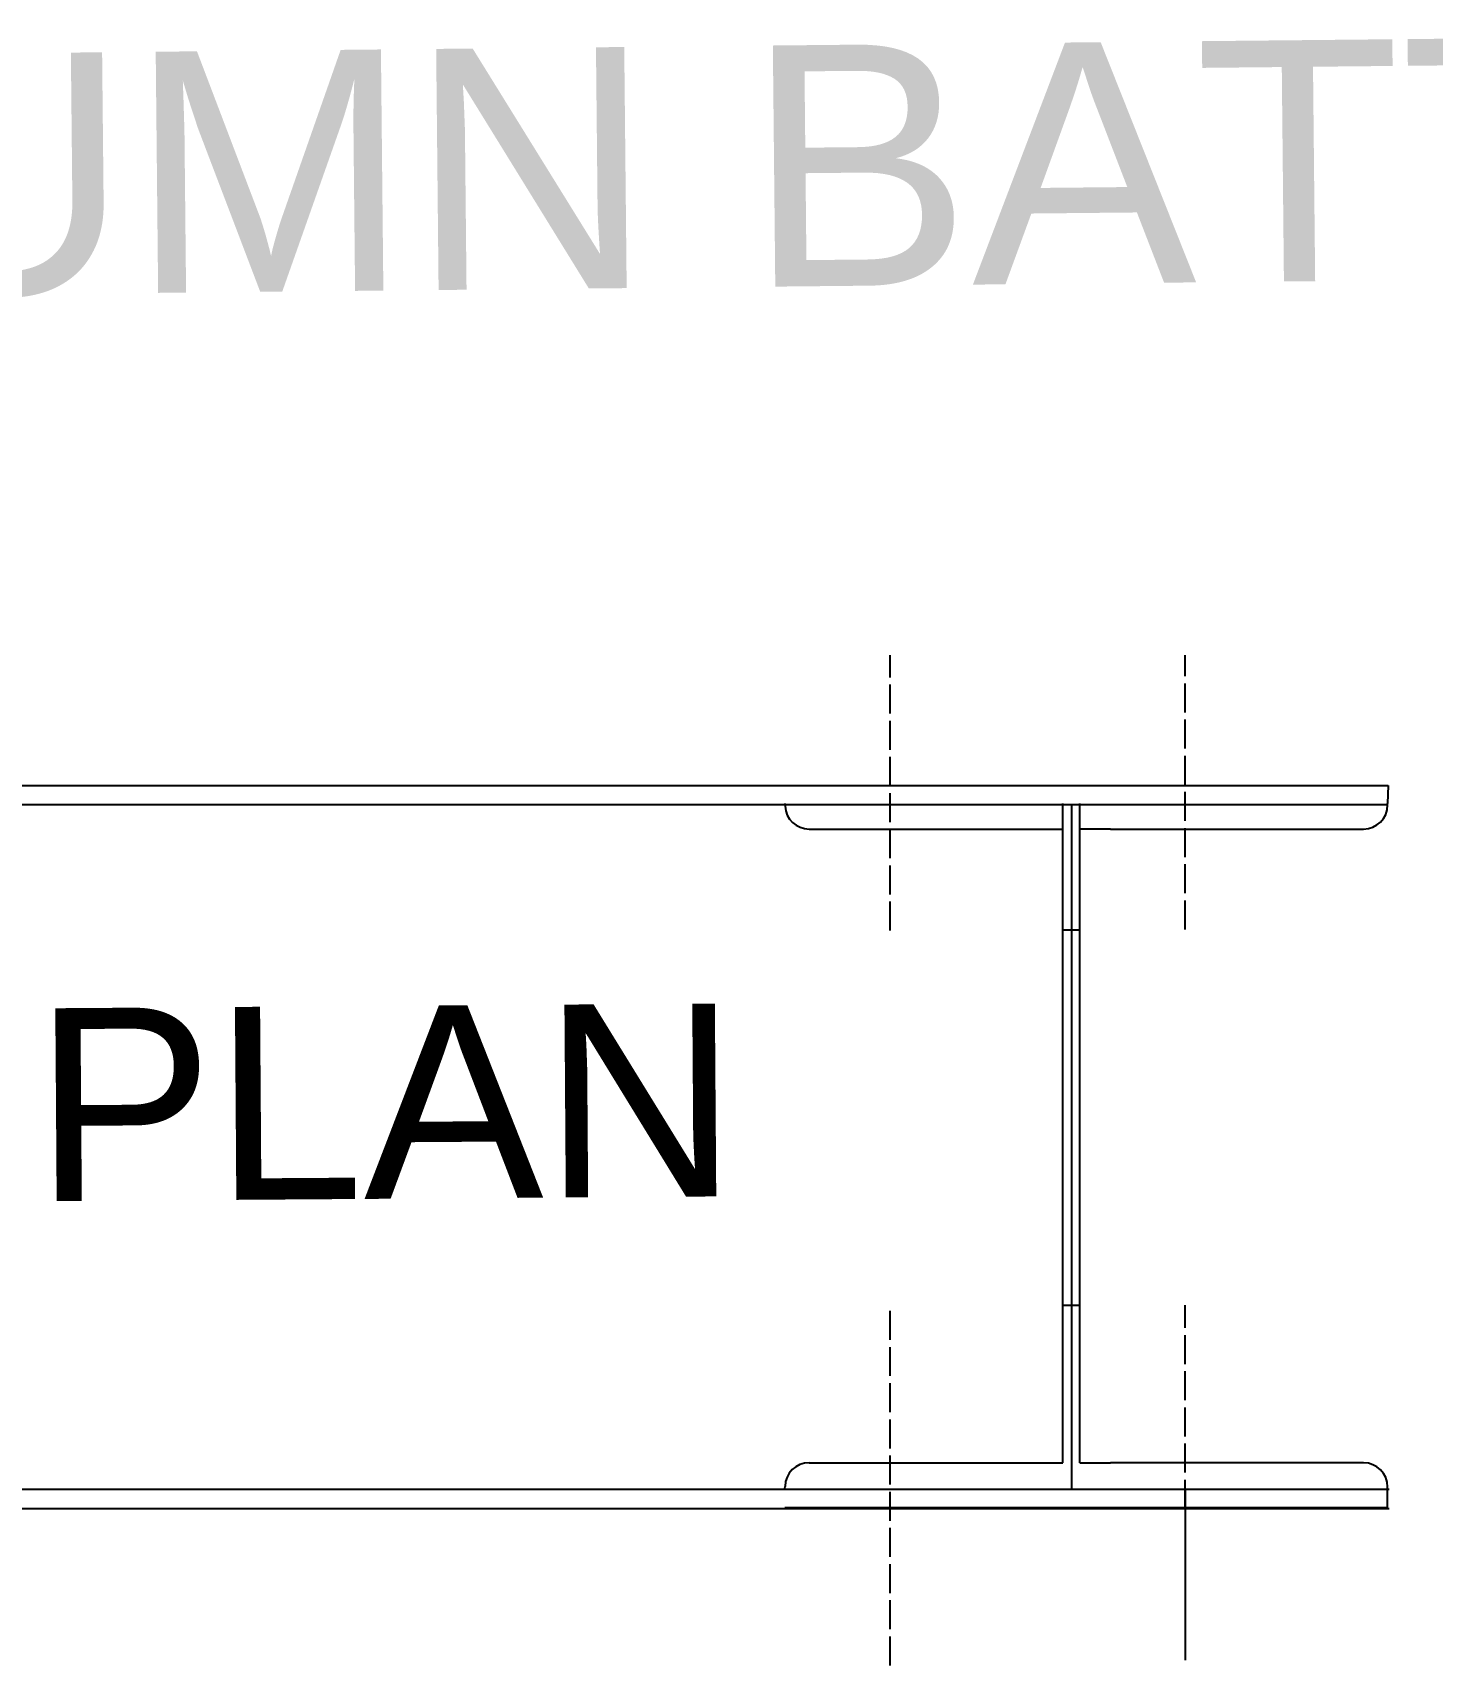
# Model space of a CAD drawing. Header units: millimetres. Extents: x 2847 to 4988, y 1651 to 4619.
# Drawn here: x 3532 to 4113, y 3941 to 4619 of the extents above; entities that cross this region are included whole.
import ezdxf

# ---------------------------------------------------------------- set-up
doc = ezdxf.new("R2010")
doc.units = ezdxf.units.MM
doc.linetypes.add('ACAD_ISO02W100', pattern=[15, 12, -3])
doc.styles.get("Standard").update_dxf_attribs({"font": 'arial.ttf'})

msp = doc.modelspace()

# ---------------------------------------------------------------- linework, layer by layer
at = {"linetype": 'ACAD_ISO02W100'}
for p, q in [((3888.1, 4246.218), (3888.1, 4360.449)), ((4010.483, 4246.721), (4010.483, 4360.449)), ((3888.1, 3941.488), (3888.1, 4090.925)), ((4010.483, 4006.446), (4010.483, 4090.925))]:
    msp.add_line(p, q, dxfattribs=at)
for p, q in [((3200.224, 4306.446), (4094.665, 4306.446)), ((4094.665, 4306.446), (4094.413, 4298.89)), ((3200.224, 4298.446), (4094.665, 4298.446)), ((3844.413, 4298.89), (3844.462, 4297.836)), ((3959.669, 4025.486), (3959.669, 4298.89)), ((3963.256, 4298.446), (3963.256, 4014.446)), ((3966.669, 4025.486), (3966.669, 4298.89)), ((4094.413, 4298.301), (4094.413, 4298.89)), ((3854.451, 4288.301), (3959.669, 4288.301)), ((3979.413, 4288.301), (3966.669, 4288.301)), ((3979.413, 4288.301), (4084.413, 4288.301)), ((3854.43, 4025.486), (3959.669, 4025.486)), ((3966.669, 4025.486), (3979.413, 4025.49)), ((4084.413, 4025.49), (3979.413, 4025.49)), ((3844.413, 4014.89), (3844.433, 4015.728)), ((4094.413, 4014.89), (4094.413, 4015.49)), ((4095.067, 4014.446), (3200.224, 4014.446)), ((4094.413, 4006.89), (4094.413, 4014.89)), ((4095.067, 4006.446), (3200.224, 4006.446)), ((3844.413, 4006.89), (4094.413, 4006.89))]:
    msp.add_line(p, q)
at = {"linetype": 'Continuous'}
for p, q in [((3959.669, 4246.512), (3966.669, 4246.541)), ((3959.669, 4090.925), (3966.669, 4090.925)), ((4010.483, 4014.446), (4010.483, 3943.603))]:
    msp.add_line(p, q, dxfattribs=at)
for centre, start, end in [((3854.451, 4298.301), 182.665503, 270), ((4084.413, 4298.301), 270, 0), ((3854.43, 4015.486), 90, 178.616946), ((4084.413, 4015.49), 0, 90)]:
    msp.add_arc(centre, 10, start, end)

# ---------------------------------------------------------------- texts
for s, height, rotation, p in [('COLUMN BATTEN', 100, 0.578327, (3184.85, 4506.664)), ('PLAN', 80, 0.409204, (3533.113, 4133.943))]:
    msp.add_text(s, height=height, rotation=rotation, dxfattribs=at).set_placement(p)

doc.saveas('drawing.dxf')
